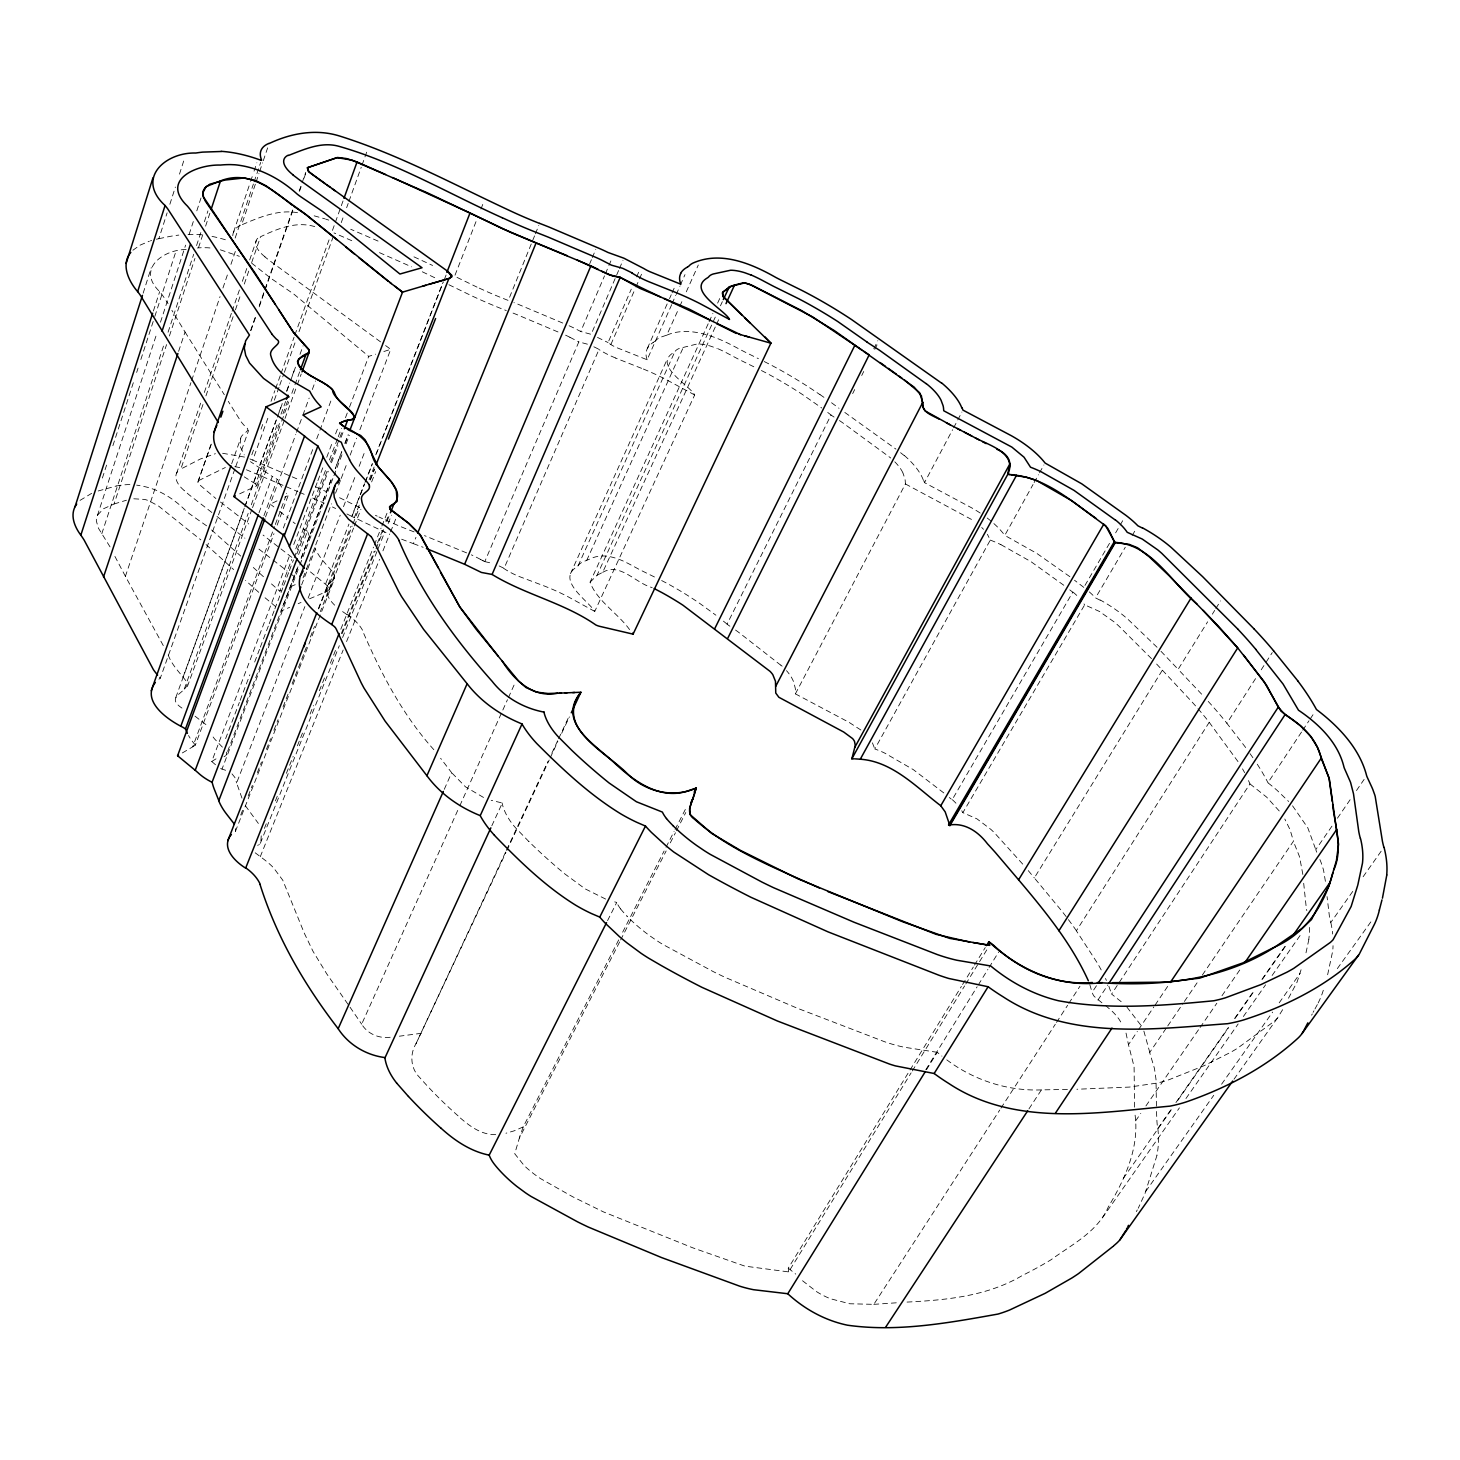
<?xml version="1.0" encoding="UTF-8"?>
<svg xmlns="http://www.w3.org/2000/svg" width="1460" height="1460" viewBox="0 0 1460 1460"><rect width="100%" height="100%" fill="white"/><g stroke="black" fill="none" stroke-linecap="round" stroke-linejoin="round"><path stroke-width="0.75" stroke-dasharray="5 3.75" d="M168.21 654.992C172.079 665.632 180.419 673.224 186.898 682.112C189.544 692.952 162.133 696 183.558 709.104M235.407 831.415L334.431 578.963L334.431 575.495A6.88 3.687 21.2 0 0 334.066 573.999A21.444 11.497 21 0 0 333.3 572.867L332.953 572.375A32.996 17.702 20.9 0 0 332.241 571.462L324.375 562.41A78.219 40.971 21.9 0 1 315.25 548.905M334.431 575.587L320.324 611.612M860.871 730.018L849.027 722.335L795.39 693.865L795.463 690.89A69.843 35.971 26.7 0 0 795.28 688.299L793.784 682.349A43.818 22.484 27 0 0 786.502 670.651M235.68 828.605L235.607 831.288M1308.89 939.346L1305.313 955.99M1156.995 1155.28L1145.041 1193.404L1138.253 1208.223M210.806 444.789L197.939 482.11A11.899 6.15 19.5 0 0 198.177 483.552L215.879 498.517M186.186 249.496C162.9 249.624 136.218 269.26 159.669 291.617A127.531 59.824 17.9 0 1 163.319 296.453L168.064 303.735M1288.486 998.239L1297.028 982.197L1301.809 967.451M1327.633 974.751L1332.725 950.934A222.212 109.865 32.1 0 0 1333.035 945.697M708.173 323.791L590.095 582.193C596.811 600.954 618.511 613.674 630.081 630.3M143.153 293.204L151.293 267.563M156.403 239.239L158.866 238.692L167.115 212.868M169.871 204.272L175.364 187.062M179.489 174.142L184.307 159.085M153.391 311.016L159.669 291.617M102.382 478.059L106.58 465.12M112.876 445.72L133.864 381.042M136.656 372.428L138.061 368.102M140.853 359.488L154.139 318.535M154.833 316.382L175.821 251.704M309.538 598.801L327.223 591.337L329.704 588.946A6.022 3.248 21.1 0 0 329.467 587.449L306.326 568.561M110.029 546.861L98.441 528.246L96.36 521.092A39.876 21.352 18.4 0 1 97.546 515.088L156.986 332.916M160.472 322.222L185.621 245.116M189.125 234.403L193.304 221.555M196.808 210.842L201.005 197.994M101.799 533.703L164.487 343.045M168.064 332.223L193.706 254.223M196.553 245.554L200.823 232.56M204.382 221.737L207.94 210.897M97.546 515.088L103.623 508.7L114.062 503.992L166.568 344.596M169.415 335.982L194.946 258.438M198.505 247.671L202.757 234.75M205.605 226.136L209.857 213.215M178.613 351.349L185.055 332.022L171.879 310.305M233.527 232.177L249.915 183.449M250.609 181.405L253.365 173.174M254.058 171.13L256.851 162.826M235.17 238.035L253.401 184.015M254.113 181.843L260.683 162.407M255.336 184.234L241.612 224.895C259.113 217.449 278.002 209.236 297.512 212.704M256.066 182.08L258.949 173.521M259.679 171.386L262.563 162.826M263.293 160.691L267.636 147.843M163.283 645.594L125.396 576.317L190.913 382.684M191.643 380.531L220.04 296.617M222.942 288.022L228.052 272.965M230.954 264.351L235.315 251.448M176.514 473.642L200.641 403.161M204.309 392.466L231.374 313.389M232.122 311.254L239.44 289.883M242.36 281.324L246.758 268.494M249.678 259.953L256.266 240.699M202.976 404.493L180.839 469.025L200.44 458.969L215.423 453.677M205.933 395.897L234.713 312.002M235.443 309.849L240.608 294.792M244.295 284.043L248.729 271.14M251.686 262.526L260.537 236.721C277.619 228.709 296.836 220.57 315.853 226.975M907.061 1302.083C946.773 1300.039 987.617 1296.17 1022.584 1275.347A747.757 432.47 24.5 0 0 1050.999 1259.779C1071.804 1244.559 1097.792 1231.747 1108.359 1206.818C1124.985 1179.169 1139.785 1146.903 1134.931 1113.943M250.573 330.672L255.646 316.126M259.26 305.724L264.333 291.179M265.063 289.062L292.639 209.948M299.19 191.132L301.362 184.873M302.092 182.774L305.742 172.335M198.031 481.471L211.371 444.132M250.992 330.453L255.482 317.568M259.223 306.855L264.461 291.836M265.191 289.701L292.858 210.331M299.592 191.023L301.088 186.734M304.063 178.156L305.56 173.868M231.702 463.714L240.718 438.201C241.794 432.817 252.598 431.029 245.28 426.612A82.563 40.46 20.9 0 1 241.064 421.739L228.271 401.336M618.693 939.93L523.209 1126.919L520.38 1134.767A87.691 59.221 29.6 0 0 519.322 1138.125M158.939 679.192L160.29 678.207L234.969 468.696M235.735 466.561L248.693 430.226M251.813 454.827L254.113 448.402M261.03 429.167L263.329 422.761M271.012 401.372L274.845 390.696M275.612 388.561L280.229 375.731M280.995 373.596L294.044 337.26M294.829 335.125L329.394 238.929M332.46 230.388L343.209 200.458M288.898 475.467L252.762 460.119L268.95 415.151M274.352 400.168L278.988 387.32M279.754 385.166L283.605 374.472M284.371 372.318L295.942 340.198M299.026 331.639L333.72 235.279M341.257 222.613L343.556 216.226M346.64 207.703L348.173 203.451M348.94 201.316L361.24 167.243M362.007 165.126L367.373 150.216M183.084 677.075L244.258 508.226M245.043 506.072L276.013 420.571M279.115 412.03L282.2 403.471M286.853 390.659L289.171 384.236M292.274 375.695L295.376 367.135M300.012 354.324L303.114 345.764M175.802 697.515L244.13 508.901M244.897 506.766L276.615 419.276M277.382 417.14L282.017 404.329M286.653 391.517L289.755 382.995M290.522 380.859L295.942 365.912M239.677 493.827L256.796 485.76L255.664 483.972L277.947 422.615M281.013 414.147L285.613 401.445M256.796 485.76L279.864 422.287M282.948 413.819L287.565 401.117M184.234 689.156L248.182 513.373M251.302 504.795L280.922 423.327M281.707 421.192L288.715 401.901M291.836 393.324L294.172 386.882M294.957 384.746L299.629 371.88M187.373 686.547L251.777 509.723M252.543 507.624L284.28 420.535M285.029 418.436L296.544 386.827M297.329 384.692L301.216 374.015M259.022 512.77L272.308 476.489L250.463 461.652M263.95 515.654L277.291 479.391A40.789 21.042 20.2 0 0 274.206 477.548L272.308 476.489M265.556 516.931L295.76 434.459M296.544 432.324L302.074 417.341M302.859 415.206L309.155 398.087M312.312 389.528L315.47 380.969M182.336 752.94L192.72 746.845L274.535 526.622M275.32 524.487L285.649 496.692L288.277 495.232L286.488 493.261M192.811 746.772L195.311 745.111L273.969 533.667M277.144 525.125L288.277 495.232M283.368 528.027L313.553 447.308M316.729 438.803L319.12 432.434M319.904 430.298L331.821 398.434M215.514 764.748L211.736 761.481L289.755 555.147M293.77 544.507L311.473 497.696M312.276 495.579L317.094 482.804M317.897 480.687L323.536 465.795M326.748 457.29L332.369 442.398M335.599 433.875L338.008 427.506M271.487 583.927L279.754 591.154L291.763 559.436M295.778 548.851L326.237 468.477M329.449 460.01L337.461 438.876M338.264 436.759L341.457 428.291M345.473 417.724L348.685 409.256M349.488 407.139L368.723 356.386L375.621 354.159M225.625 738.632L239.349 702.461M240.152 700.326L249.843 674.794M254.679 662.037L259.515 649.28M260.336 647.145L268.403 625.865M269.206 623.748L274.06 610.973M274.863 608.856L282.93 587.577M283.733 585.442L288.587 572.685M289.39 570.55L293.423 559.91M294.226 557.793L327.332 470.558M330.562 462.053L342.662 430.134M296.854 553.961L328.263 471.233M331.475 462.747L337.917 445.774M341.147 437.288L343.556 430.937M298.643 554.544L307.531 531.13A108.496 56.338 22.2 0 0 309.885 537.353L310.396 538.485M297.165 568.542L280.959 611.065L289.609 607.36M301.216 557.902L332.022 477.11M341.749 451.596L335.252 468.605L341.768 451.943M344.98 443.092L348.228 434.587M297.968 566.827L226.209 755.076A7.446 4.453 19.6 0 0 226.592 753.67L226.282 752.119M301.161 558.468L332.241 476.964M344.962 443.603L348.137 435.281M220.643 768.544L222.011 769.073L299.063 567.119M299.866 564.983L333.117 477.84M333.938 475.705L342.863 452.326M346.093 443.822L349.341 435.317M303.06 577.868L305.505 571.535M306.308 569.418L331.475 503.81M335.526 493.224L340.399 480.541M341.22 478.424L346.896 463.605M350.144 455.137L356.641 438.219M359.89 429.751L390.732 349.323L382.246 343.118M301.618 584.876L315.415 548.923L313.9 545.657M241.977 798.109L236.611 782.962L304.866 606.575M308.151 598.071L340.216 515.197M343.501 506.693L355.838 474.81M359.123 466.324L364.872 451.45M654.445 576.974L641.414 570.55A89.242 43.289 25.3 0 1 638.604 569.09L631.669 565.33A70.773 36.099 24.9 0 0 622.544 560.75A36.573 18.451 24.9 0 0 619.661 559.582L614.879 557.902A29.036 14.618 24.9 0 0 601.1 556.005L595.936 556.771A65.809 33.343 25.3 0 0 591.592 558.249A124.958 63.838 26 0 0 589.968 558.943L582.613 562.045A31.408 15.914 24.8 0 0 578.051 565.786A33.434 16.863 24 0 1 577.083 566.663C555.475 580.021 588.818 601.192 594.767 611.43L694.668 394.966C689.868 385.458 652.072 365.091 673.918 352.371A35.241 15.129 24.4 0 0 674.903 351.623A33.744 14.545 25 0 1 679.703 348.301L696.986 344.012A30.697 13.14 25.1 0 1 710.892 346.221L717.152 348.484M386.024 532.699L351.75 516.384L364.142 484.556M364.982 482.439L372.428 463.349M375.731 454.863L442.727 283.021M325.762 583.58L348.958 524.085M352.28 515.581L359.744 496.455M360.565 494.338L364.708 483.698M365.529 481.581L372.172 464.572M376.315 453.951L443.42 281.816M444.26 279.7L446.742 273.312M318.444 608.546L327.624 585.058L334.431 578.963M318.645 608.93L350.911 526.33M354.232 517.862L359.196 505.16M369.124 479.756L374.088 467.036M326.456 591.683L352.097 526.093M352.918 523.976L359.525 507.058M370.293 479.555L374.417 468.97M370.329 480.066L374.454 469.518M240.736 815.008L243.218 808.639M248.2 795.937L252.343 785.334M257.325 772.632L261.468 762.029M266.432 749.327L270.575 738.723M273.896 730.255L278.039 719.652M283.021 706.95L288.825 692.113M292.146 683.645L303.753 653.97M304.574 651.853L307.056 645.502M310.378 637.034L314.521 626.431M329.559 589.402L353.576 528.045M354.379 525.983L360.912 509.321M371.625 481.928L375.676 471.617M475.996 221.664L454.607 276.214L477.018 287.127M480.924 209.09L483.406 202.794M340.819 629.223L373.486 547.135M374.326 545.018L381.06 528.1M381.918 526.002L386.955 513.318M341.312 633.658L374.161 551.332M377.538 542.883L382.593 530.217M385.951 521.767L388.488 515.435M264.406 828.422L266.961 822.071M275.411 800.883L277.947 794.532M286.397 773.344L293.168 756.389M297.402 745.805L302.476 733.084M310.086 714.013L313.462 705.545M319.375 690.726L325.306 675.889M330.38 663.187L336.293 648.349M342.224 633.512L375.202 550.894M376.041 548.777L383.651 529.706M387.028 521.238L389.565 514.887M260.354 843.278L339.322 645.685M342.607 637.509L377.319 550.639M378.14 548.595L384.82 531.86M388.177 523.501L391.517 515.143M260.263 856.728L343.173 650.01M346.567 641.561L379.563 559.289M382.94 550.858L389.71 533.977M390.568 531.878L395.642 519.212M534.561 235.881L508.281 300.45A192.081 78.621 23.1 0 1 477.055 287.091M535.4 233.782L538.795 225.46M401.628 539.214L413.381 543.649L415.954 537.335M240.718 438.201L239.987 446.103L244.24 454.881M589.676 263.822L591.409 259.697M592.286 257.617L595.789 249.368M569.108 325.762A74.496 33.233 23.6 0 1 575.459 328.774L580.733 331.511L604.513 275.849M605.389 273.786L608.035 267.6M608.911 265.537L611.558 259.351M482.931 560.695L483.315 560.895A9.599 4.928 23.3 0 0 484.793 561.625L578.835 341.877L587.741 344.268M618.584 270.556L591.154 334.322L580.733 331.511M619.478 268.494L623 260.263M671.709 304.629L647.108 359.762L616.832 347.681A20.075 8.705 24.2 0 1 610.809 344.542L608.053 342.552L631.267 289.19M636.633 276.871L639.316 270.702M610.882 344.505L635.045 289.08M635.939 287.018L638.622 280.868M639.517 278.823L642.199 272.655M444.278 789.331L451.651 772.687L440.61 758.269M647.327 348.465L667.786 302.512M669.501 298.661L671.235 294.756M672.111 292.803L675.578 285.01M672.038 303.662L675.743 295.358M676.254 294.427L679.904 286.251M680.378 284.992L684.995 274.608M654.427 341.622L655.358 341.038A55.078 23.743 25 0 1 659.92 337.461L666.709 335.161L678.882 308.315M679.812 306.253L682.587 300.066M686.291 291.817L698.3 265.008M390.185 1037.275C379.144 1038.717 367.445 1033.917 361.678 1024.153L458.86 807.873M459.809 805.792L507.459 699.723M508.408 697.643L514.942 683.097M570.495 573.67L667.567 358.448M578.087 565.805L674.885 351.623M586.664 560.476L683.389 347.243M709.122 321.729L712.9 313.444M717.627 303.114L720.455 296.909M590.095 582.193L597.067 575.24L715.71 316.163M720.455 305.797L722.353 301.654M597.067 575.24L602.67 572.356L715.564 326.383M716.513 324.321L719.36 318.116M491.819 825.776L502.313 803L491.199 800.317M505.616 852.056L415.99 1043.736C409.548 1054.376 410.588 1068.574 419.64 1077.443A317.988 197.155 28.3 0 0 458.914 1116.59M506.583 849.994L548.011 761.353M551.88 753.123L557.647 740.749M558.614 738.687L569.217 716.02M415.99 1043.736L505.945 852.494M506.894 850.432L549.179 760.039M550.146 757.995L557.83 741.552M561.662 733.34L569.364 716.896M327.496 585.314C323.992 593.235 330.288 601.228 335.873 606.302M1318.161 1003.002L1318.928 1001.432A284.937 144.175 31.6 0 0 1324.22 986.942M729.89 626.194L729.434 625.884A18.506 9.253 26.5 0 1 727.062 624.168L831.05 415.005L827.108 411.976M873.81 348.757L877.825 340.709M852.677 393.598L854.684 389.583M861.728 375.512L863.736 371.479M874.777 349.36L877.807 343.337M607.561 920.639L616.74 902.444L611.192 900.948M1282.628 1009.699L1277.317 1018.259A93.057 47.249 33.7 0 1 1276.332 1019.317L1275.566 1020.066A144.102 73.328 33.1 0 1 1274.178 1021.325L1237.405 1048.316A547.263 280.411 28 0 1 1230.597 1052.332L1204.39 1065.563L1168.858 1079.779A245.554 131.017 31.7 0 1 1157.123 1083.064L1129.401 1087.079L1076.914 1089.251M622.672 932.155L664.099 851.016M666.034 847.238L674.082 831.47M675.086 829.499L686.163 807.818M619.624 941.955L519.34 1138.125L514.723 1153.728L524.14 1165.554A84.79 56.739 28.7 0 0 540.437 1178.548L572.685 1196.762L603.308 1211.836L692.88 1247.862L744.856 1266.13L788.655 1271.916L911.113 1072.881M620.646 939.93L666.143 850.961M670.286 842.858L675.451 832.747M676.491 830.722L685.78 812.527M1311.628 1015.174L1312.266 1013.934M795.39 693.865L905.401 483.954L905.255 481.18A73.694 32.339 26.6 0 0 904.908 478.77L903.01 473.149M980.171 513.026A61.375 27.083 28 0 0 971.995 508.025L924.49 482.639L952.577 429.751M953.617 427.78L956.738 421.904M957.76 419.933L961.921 412.067M1317.34 1004.571L1314.821 1009.243M1313.106 1012.346L1313.964 1010.794M943.817 792.944L913.321 769.639L884.924 753.196A45.935 23.962 29.1 0 0 874.814 748.98L990.263 540.145L987.398 534.232M1069.87 576.682L1036.691 553.322L1004.772 535.382L1033.041 484.519M1034.118 482.567L1038.48 474.737M1039.556 472.784L1043.918 464.955M1084.962 585.442L1109.947 542.591M1115.622 532.845L1119.035 527.005M1120.167 525.053L1123.579 519.212M1136.318 1211.599L1137.285 1209.902M1100.128 600.206L1095.529 597.906L1125.295 547.245M1132.175 535.546L1135.606 529.706M788.655 1271.916L788.272 1268.174L908.85 1071.932M910.055 1069.979L961.392 986.431M962.578 984.496L973.327 967.013M974.514 965.06L985.263 947.577M912.299 1070.947L964.622 985.92M965.808 983.985L988.402 947.266M1076.422 930.786A298.515 170.236 30.4 0 0 1060.927 909.981L1034.337 877.916L1162.361 670.177L1155.608 662.949M925.786 1069.76L977.141 986.778M978.346 984.843L987.891 969.403M989.095 967.487L998.64 952.048M926.498 1069.687L937.265 1052.313L941.937 1056.146M1201.635 694.175L1178.147 669.337L1207.621 621.814M1212.329 614.204L1214.684 610.408M1215.87 608.491L1220.578 600.899M1162.361 670.177L1191.908 701.822A317.149 155.18 29.5 0 1 1209.245 722.28L1076.367 930.786L1097.117 962.669A230.662 129.685 31.2 0 1 1101.534 970.572M1245.672 747.538L1226.874 723.302L1256.312 677.44M1261.221 669.793L1264.889 664.063M1266.13 662.146L1272.262 652.602M802.525 1280.73L816.414 1291.553A55.808 36.354 34.6 0 0 830.576 1298.779L849.72 1303.762L873.828 1304.346L999.735 1110.038M1000.958 1108.14L1055.27 1024.318M1056.511 1022.42L1067.625 1005.283M1068.848 1003.367L1079.962 986.23M1101.917 1002.801L1094.252 996.45A15.95 8.523 33.5 0 1 1092.901 994.278L1092.116 992.38L1097.081 984.77M1097.92 1000.1L1107.903 984.879M1028.953 1108.888L1041.418 1089.89L1068.1 1089.397M1121.17 1001.688L1111.589 994.059L1249.961 783.911L1247.497 778.326M1301.517 732.062L1267.882 782.779A98.021 45.716 32.2 0 1 1276.971 790.243L1288.651 801.485M1302.758 730.183L1308.981 720.784M1310.241 718.904L1313.964 713.265M1134.566 1107.173L1134.091 1066.639L1128.471 1044.648L1137.34 1031.453M1138.599 1029.574L1153.82 1006.962M1155.097 1005.082L1167.763 986.23M1156.429 1106.224L1156.01 1079.415L1154.513 1068.848A104.043 57.652 33.7 0 0 1153.728 1065.964L1149.987 1053.627A27.448 14.691 34.8 0 1 1149.768 1052.35L1166.449 1027.84M1167.726 1025.96L1183.129 1003.33M1184.407 1001.451L1197.236 982.598M1202.365 975.043L1293.469 841.179L1290.056 829.718L1284.818 819.023M1316.756 852.202L1316.409 851.344A37.011 16.845 33.4 0 1 1315.789 849.629L1332.323 825.612M1337.415 818.22L1350.117 799.752M1356.486 790.517L1364.115 779.421M1135.624 1120.878L1140.789 1113.414M1145.936 1105.932L1198.788 1029.355M1200.083 1027.493L1216.837 1003.221M1221.984 995.738L1241.328 967.724M1170.719 1110.02L1157.689 1128.671A233.509 122.713 37.7 0 1 1156.941 1121.517L1156.484 1111.097M1175.939 1102.555L1228.061 1027.895M1234.558 1018.569L1254.103 990.573M1261.933 979.386L1285.384 945.788M1123.306 1178.421L1172.745 1107.647M1177.946 1100.201L1228.663 1027.566M1235.16 1018.259L1254.669 990.318M1262.48 979.131L1285.895 945.606M1102.373 1217.859L1179.406 1107.866M1185.94 1098.541L1238.153 1023.953M1243.391 1016.507L1265.583 984.807M1272.116 975.481L1302.138 932.593M1352.745 891.421L1330.68 922.665A221.537 99.754 35.6 0 1 1329.421 916.424L1327.049 896.586M1363.129 876.73L1381.288 851.016M1145.698 1191.451L1213.753 1095.292M1221.6 1084.196L1272.646 1012.09M1279.197 1002.837L1300.13 973.254M1234.01 1079.214L1277.317 1018.259M1337.323 968.619L1372.783 919.198M132.896 250.226L139.996 245.189L149.34 241.228M80.044 500.378L91.651 493.352M225.716 755.696L224.019 756.718M653.076 342.479L654.007 341.895M211.736 761.481L217.303 758.087M198.669 480.595L225.369 467.492M257.654 845.358L258.566 844.865M277.035 500.871L270.264 504.138L273.841 506.912M284.7 497.148L285.649 496.692M602.67 572.356C620.153 562.045 635.793 583.452 652.182 587.577M298.187 603.673L301.034 602.451M523.209 1126.919L515.307 1130.369A45.059 30.35 26.5 0 1 513.5 1131.044L505.963 1133.234M279.754 591.154L281.105 590.588M290.613 586.591L296.033 584.347M666.873 335.125C684.868 327.314 706.64 333.336 724.087 341.366A98.66 42.887 25.1 0 1 736.643 347.681L741.68 350.327A93.057 38.088 25.4 0 0 745.312 352.225L758.415 358.667M114.062 503.992L126.436 500.233M383.87 351.513L390.732 349.323M98.185 490.98L116.234 486.016M150.471 240.863L151.621 240.517M158.866 238.692L168.922 236.611A165.108 76.613 20.5 0 1 175.674 235.48L178.832 235.096M421.374 1033.297L399.365 1036.198M133.809 498.791L144.631 499.43A25.532 13.541 18.6 0 1 148.373 500.543L158.611 506.091L200.823 539.871M873.828 1304.346L897.608 1302.722M188.03 234.421L194.198 234.348A68.255 30.861 20 0 1 202.739 234.896M1041.418 1089.89C1007.601 1091.241 973.765 1080.145 946.773 1059.851M495.725 1134.639C481.271 1135.095 469.098 1125.733 458.823 1116.663M222.613 453.275L244.495 457.071M937.265 1052.313L904.068 1047.203A111.964 63.985 31.1 0 1 884.523 1041.71L797.05 1008.112L724.689 977.16A347.443 187.464 28.2 0 1 713.283 971.63L663.041 944.547A101.707 59.367 28 0 1 656.872 940.678L649.883 935.842A117.895 68.456 28.1 0 1 626.979 916.15M234.823 466.707L236.155 466.908A29.328 15.093 20 0 1 240.261 467.766M484.793 561.607L492.695 563.451M314.174 215.825L324.832 218.817M220.369 249.824L239.349 256.303M222.011 769.073L225.625 770.278M325.562 219.055L328.737 220.113M413.381 543.649L423.163 547.299M605.644 899.068L585.15 888.866L564.856 873.938A369.106 197.483 27.9 0 1 528.921 841.562M249.861 458.933L252.762 460.119M641.597 368.34L615.627 358.083M466.616 552.884L426.174 536.294A254.898 142.113 22.1 0 0 424.459 535.637M562.72 323.043L517.716 304.1A289.646 138.171 22.9 0 0 513.938 302.621M558.012 331.968L517.132 314.703A270.41 129.155 22.9 0 0 511.748 312.586M282.985 485.322L246.43 469.773M292.201 476.854L298.752 479.628M286.306 486.727L297.931 491.655M378.067 241.082L350.728 229.257M299.592 492.348L304.538 494.484M379.454 252.635L411.556 266.833M351.769 240.699L334.066 232.943M483.515 797.452L465.503 786.849L451.651 772.687M315.67 486.91L325.945 491.473M312.787 498.079L324.266 503.207M413.965 256.851L432.616 265.464M382.52 518.647L378.961 516.986M422.323 271.797L436.54 278.586M339.56 497.714L359.616 507.496M332.424 506.967L335.654 508.5M375.421 515.307L377.191 516.146M1000.903 544.635L1031.034 561.698L1063.811 585.277M593.837 346.786L599.056 349.341L504.083 568.341L498.608 565.677M753.816 366.77L740.074 359.999A93.878 38.672 25.4 0 1 737.117 358.466L729.781 354.561A70.08 30.404 25.1 0 0 717.188 348.392M597.487 337.406L608.053 342.552M448.913 284.755L471.252 295.595A213.507 87.436 23.1 0 0 506.31 310.579M346.933 513.975L351.75 516.384M764.255 361.551L766.664 362.774A191.406 85.83 25.4 0 1 771.446 365.237L777.468 368.468A238.217 108.405 25.3 0 1 819.972 394.656M761.408 370.53L763.909 371.807A174.014 78.128 25.4 0 1 778.144 379.6A224.42 102.382 25.3 0 1 802.27 394.382L821.743 407.979M905.401 483.954L972.597 520.034M569.911 337.278L577.284 341.129A10.129 4.435 23.8 0 0 578.835 341.895M661.654 580.551L664.026 581.792A139.448 72.817 25.3 0 1 669.592 584.767L675.925 588.362A211.28 112.84 25.2 0 1 700.18 603.728L715.893 615.189M480.814 559.582L483.187 560.822M480.687 559.508L476.361 557.227A48.873 25.568 23 0 0 471.379 554.855M694.668 394.966L665.997 379.49A135.287 62.123 24.5 0 0 641.597 368.321M594.767 611.43L567.684 596.556A127.896 68.729 24.1 0 0 544.525 586.08L519.742 576.718A44.147 22.466 23.7 0 1 503.883 568.487M255.664 483.972L244.24 476.854M195.019 716.185L207.94 726.167M834.061 417.049L833.569 416.739A19.491 8.285 26.4 0 1 831.014 415.005M844.829 412.45L895.929 449.114M346.713 614.423L341.166 610.608M839.464 420.571L842.894 422.944A56.283 24.528 26.3 0 1 843.825 423.601L888.483 456.323A46.227 20.203 26.9 0 1 890.709 458.002M251.668 263.147L268.494 276.415A38.617 17.246 20.8 0 0 272.254 279.243M1249.961 783.911L1266.623 797.105L1280.018 811.833M272.272 279.243L293.843 294.099L368.723 356.386M820.045 394.62L823.933 397.321M735.548 630.063L738.194 631.979A53.363 27.302 26.4 0 1 739.052 632.618L780.68 665.121M380.549 341.877L270.355 261.176A10.603 4.708 20.6 0 1 269.534 260.537L269.279 260.318A17.994 8.048 20.3 0 0 268.184 259.46L264.844 256.887M831.561 402.759L839.007 408.289M206.59 525.819L190.165 514.285A38.508 20.13 19.6 0 1 186.332 511.201C174.05 498.791 158.775 488.972 141.346 485.943A44.293 23.433 18.6 0 0 136.638 485.14M1083.813 587.376L1074.524 580.24M220.478 502.039L248.766 523.976M1069.778 589.877L1072.772 592.194L952.121 799.824L949.347 797.525M279.791 511.529L288.168 518.008M291.836 557.355L263.055 535.053M290.759 573.835L296.106 577.959M273.038 560.056L287.2 571.061M211.828 512.46L189.179 494.867A10.019 5.22 19.3 0 1 188.413 494.228L188.249 494.082A12.684 6.625 19.1 0 0 187.683 493.571L184.215 490.742M217.029 516.511L244.915 538.192M258.949 549.106L271.286 558.687M900.583 452.691L904.087 455.502M788.272 1268.174L795.736 1274.105M723.412 621.139L727.08 624.15M1105.548 1005.502L1111.808 1010.922A41.409 22.52 33.6 0 1 1118.962 1019.116L1122.43 1024.665M275.612 606.593L263.767 596.684M211.59 529.98L240.754 556.096M258.73 592.322L245.517 580.386M206.079 544.598L233.637 569.582M263.457 576.718L251.576 565.914M255.19 852.804L263.767 859.228A71.285 45.552 19.8 0 1 273.567 867.806L282.747 880.179L304.337 933.287L313.006 951.299L326.748 973.856L348.958 1005.666M222.394 747.137L214.511 738.888A46.446 27.375 20.2 0 1 211.353 734.106M231.994 773.873L234.877 777.45L236.611 782.962M981.722 527.48L983.492 529.305M528.885 841.58L515.727 827.984A70.281 40.789 25.6 0 1 502.094 802.964M1157.05 647.273L1127.941 619.295A72.982 32.594 29.7 0 0 1100.219 600.005M1126.919 1007.108L1140.808 1025.139M1160.992 651.306L1178.147 669.337M1151.52 658.642L1118.616 625.829A96.123 43.544 29.6 0 0 1114.546 622.234L1099.471 611.466L1084.67 604.841L962.87 812.673L976.941 818.841L990.957 829.462A90.867 48.198 30.4 0 1 994.698 833.076L1023.332 864.794M159.395 677.184L160.29 678.207M1292.556 805.811L1307.832 827.893L1315.789 849.629M195.311 745.111L191.935 740.822A73.967 43.599 20.2 0 1 188.541 735.511M1028.26 870.616L1034.337 877.916M433.839 749.692C402.613 714.871 381.005 673.462 362.591 630.866M1209.19 722.28L1239.102 763.106M350.035 1007.199L361.678 1024.153M185.055 332.022L224.329 394.748M245.316 805.628L258.365 823.44M125.396 576.317L114.081 554.818M1242.533 768.854L1244.632 772.65M872.423 742.848L874.814 749.017M1105.494 978.455L1106.388 980.427M1143.873 1031.107L1149.768 1052.35M1319.913 859.593L1320.698 861.528A137.787 65.517 32.3 0 1 1321.61 863.918L1323.216 869.029A107.62 50.844 32.5 0 1 1323.672 870.835L1325.406 881.402M923.742 480.523L924.49 482.639M1108.87 986.303L1111.589 994.059M647.108 359.762L646.324 356.97A57.962 25.148 25 0 1 646.433 350.874L647.255 348.63A75.719 32.868 25.2 0 1 653.167 342.534M1089.817 984.679L1092.116 992.38M1126.025 1033.096L1128.471 1044.648M1302.849 874.467L1299.619 857.075A110.504 52.523 32.3 0 0 1298.579 854.301L1293.797 842.402A29.127 13.359 33.2 0 1 1293.469 841.179M1303.689 883.282L1306.207 907.207A248.309 111.872 35.6 0 0 1306.809 910.602M261.249 835.85L260.793 842.548A12.136 7.537 20.3 0 1 259.332 844.336M184.234 490.542A31.408 16.242 19.5 0 1 180.493 468.824M414.092 531.878A202.885 97.783 22.4 0 1 382.575 518.592M780.826 665.067A43.818 22.484 27 0 1 782.122 666.216M952.358 799.715A37.723 19.655 29.9 0 1 956.336 803.62M961.739 810.738A37.723 19.655 29.9 0 1 962.797 812.654M1157.871 1128.744A184.854 106.306 33.5 0 1 1156.886 1155.207M116.234 486.016A83.366 44.603 18.9 0 1 124.611 484.811L127.932 484.592A32.011 16.881 18.6 0 1 131.345 484.629M232.761 235.735A55.808 24.637 20.7 0 1 241.374 224.749M904.306 455.465A68.748 30.04 26.8 0 1 923.432 480.431M987.161 518.008A61.375 27.083 28 0 1 1004.754 535.382M1089.306 591.902A56.995 25.294 29.3 0 1 1095.511 597.906M1208.223 701.402A342.498 167.681 29.6 0 1 1226.929 723.302M1250.015 753.634A237.049 113.387 30.5 0 1 1253.848 759.091M1257.261 764.201A237.049 113.387 30.5 0 1 1268.01 782.815M1330.863 922.72A222.212 109.865 32.1 0 1 1332.688 934.035M212.01 236.392A68.255 30.861 20 0 1 227.906 240.553M265.045 256.851A33.233 14.673 20.7 0 1 260.172 236.502M565.604 335.198A51.629 23.031 23.6 0 1 569.929 337.278M615.645 358.01A46.556 20.184 24.2 0 1 598.837 349.451M894.798 461.816A46.227 20.203 26.9 0 1 903.046 473.149M990.263 540.109A48.508 21.59 28.5 0 1 1000.885 544.671M1073.009 592.121A39.858 17.702 29.2 0 1 1077.918 596.556M1083.995 603.911A39.858 17.702 29.2 0 1 1084.579 604.823M1309.365 927.41A196.735 97.236 32.1 0 1 1308.78 939.291M620.628 908.959A36.427 21.644 27.4 0 1 616.759 902.444M620.646 908.959A38.581 22.904 27.4 0 0 621.522 910.055L622.07 910.712A83.621 49.038 27.8 0 0 627.015 916.15M346.933 614.295A43.745 24.145 21.2 0 1 362.865 630.866M307.458 531.221A43.471 22.484 21.1 0 1 300.833 527.571M295.248 523.72A43.471 22.484 21.1 0 1 293.113 522.005M281.707 487.184A78.767 39.931 21.4 0 1 277.327 479.391M209.966 247.963A33.361 15.038 19.9 0 0 207.137 247.744L202.976 247.689A89.863 41.154 20.2 0 0 197.356 247.963"/><path stroke-width="1.5" d="M369.416 486.125C370.566 491.728 359.872 492.951 361.605 500.141C363.029 511.529 373.906 518.409 382.593 524.322M738.45 334.066L770.88 343.173L633.092 634.133A3.139 1.624 25.3 0 0 632.928 633.53L632.636 633.092M854.209 758.871L853.662 758.853A74.77 38.343 28 0 1 851.855 758.817L855.268 745.366L854.52 741.443A12.793 6.606 28.4 0 0 852.549 738.541L843.716 732.044L778.873 697.278L775.753 693.044L775.479 681.309L772.851 674.757A20.258 10.384 27 0 0 770.004 671.326L682.952 605.207A176.696 93.969 25.2 0 0 661.928 592.614L654.153 588.544M221.318 151.493L202.63 152.114A168.429 73.529 20.9 0 0 195.822 153.026C165.436 152.114 135.397 178.43 165.071 205.513A100.43 44.348 18.5 0 1 167.754 208.908L249.459 335.034L245.627 340.855L244.295 348.119L245.7 355.401L249.55 363.065L263.512 378.377L289.098 396.883L266.085 406.829L233.91 496.546L271.341 525.673A50.297 26.116 20.9 0 0 274.991 528.757L279.043 531.86A72.252 37.358 21.1 0 0 284.317 535.528L289.445 546.387L323.28 456.67A142.514 72.087 19.4 0 0 322.313 454.662L317.879 445.975A73.858 35.989 21.4 0 1 312.476 442.27L308.297 439.15A51.41 25.185 21.2 0 1 304.538 436.065L266.085 406.829M1386.799 875.014L1382.438 898.21M130.816 252.416C120.578 264.497 128.754 281.379 137.642 291.635A98.349 46.118 18 0 1 140.233 295.084L218.325 422.506M975.316 437.909C989.332 445.355 1017.529 453.257 1007.82 474.263L851.855 758.817M155.362 682.44C141.036 701.202 167.608 719.707 182.628 727.153A38.234 22.904 18.7 0 1 185.493 728.923A73.967 43.599 20.2 0 0 187.409 733.322M1008.367 470.832L1007.82 474.263L1026.49 477.274L1036.326 480.34L1071.768 500.743L1105.841 526.02L1115.075 542.992L949.894 825.575L948.854 825.028M1008.459 470.175C1012.93 460.794 1005.794 452.691 996.961 449.333M216.828 425.572C205.568 445.519 226.866 464.517 241.721 475.12M986.449 945.624L988.84 941.736L989.588 945.332L949.566 938.36L902.882 921.844L797.927 878.811L740.183 850.249L711.531 833.313L690.16 814.625L689.613 808.475L696.219 788.126C672.604 798.492 645.119 791.721 627.07 773.435C606.155 752.137 554.307 727.646 580.879 692.241L572.74 692.587M819.48 888.045C776.428 868.28 730.237 851.052 694.413 819.151C684.046 812.308 693.336 801.139 694.887 792.196M1379.353 910.036L1381.981 899.871M230.059 836.124C221.683 848.716 235.571 861.911 245.645 868.134L339.121 633.457M302.001 371.862L309.009 352.626L308.699 349.287L293.223 332.022L254.916 272.856L205.495 201.37L203.36 196.79L203.123 191.059L204.802 187.939L209.802 184.215L224.694 180.091L244.185 177.974L256.339 180.857L266.048 185.803L303.954 213.05L337.059 239.787M1097.372 982.525C1158.802 986.869 1222.403 980.956 1275.383 946.719C1306.061 933.104 1324.658 904.415 1332.852 872.934M1112.246 982.671L1166.358 982.142L1199.646 978.163L1242.807 962.925L1275.383 946.719L1301.864 928.523L1311.409 919.654L1328.983 885.91L1336.411 860.615L1338.564 844.281L1329.33 779.019L1317.449 747.356L1310.916 736.588L1300.477 725.766L1280.895 711.057L1263.885 681.364L1237.715 647.893L1218.151 625.92L1169.15 575.751L1149.275 556.862L1137.541 547.755L1129.054 544.324L1114.016 542.445M1357.818 884.979L1362.472 863.17A200.932 93.586 31.6 0 0 1360.519 838.514M1357.581 885.764L1351.139 906.496L1333.108 939.711A95.137 45.552 33.2 0 1 1332.14 940.733L1331.392 941.463A147.314 70.682 32.6 0 1 1330.042 942.649L1293.779 968.345A559.162 270.082 27.8 0 1 1287.045 972.141L1261.002 984.569L1225.56 997.764A251.156 126.472 31.2 0 1 1213.808 1000.757C1162.598 1005.721 1109.545 1010.065 1058.518 1000.757C1033.571 994.734 1010.393 982.343 990.72 965.972L956.975 960.26A114.683 61.94 30.7 0 1 937.065 954.475L853.936 922.191L773.526 887.68A355.327 180.894 28.1 0 1 761.846 882.023L710.272 854.374A104.207 57.487 27.9 0 1 703.939 850.432L696.73 845.541A120.76 66.284 27.9 0 1 673.06 825.739M1333.801 869.868C1343.273 848.461 1334.951 826.178 1332.615 804.387M126.126 263.384L152.953 177.846M142.459 295.34L75.044 506.73C70.153 516.274 74.934 527.297 80.829 535.163A119.921 65.554 16.1 0 1 84.151 540.127L153.391 669.629A77.672 44.311 19.6 0 0 157.206 674.575L157.625 675.104M137.642 291.635L165.071 205.513M80.829 535.163L152.679 313.17M691.419 789.678L696.219 788.126L695.124 791.466M162.023 331.238L190.402 244.495M211.28 208.908L220.496 180.912C248.437 169.634 272.071 189.179 292.474 205.44M103.514 576.992L177.901 353.502M334.705 473.715L339.468 479.062L335.344 484.537L333.683 490.815L334.23 497.203L337.187 504.905L348.557 519.267L367.591 533.831A12.191 6.351 21.6 0 1 368.814 534.725L369.927 535.601A7.994 4.161 21.6 0 1 371.096 536.587M334.741 485.961L300.212 576.189C294.829 597.797 315.78 613.875 331.712 624.533A11.917 6.57 21.2 0 1 332.898 625.409L333.993 626.285A7.811 4.307 21.3 0 1 335.106 627.271M213.89 432.397L244.678 343.958M220.825 417.177L222.887 411.264M230.936 465.849L151.238 690.762M343.976 198.323L357.043 161.987L346.13 158.501L337.68 157.516L307.421 167.718L308.078 171.039L312.13 174.287L447.581 271.195L451.943 275.502L449.643 278.312L428.765 284.371M286.379 399.328L287.985 395.222M300.413 369.745L305.87 354.725L309.009 352.626L309.046 350.017L293.788 332.789L278.714 309.702M180.839 726.149L258.238 514.905M185.493 728.923L263.165 517.789M212.029 782.25A40.77 24.473 19.8 0 1 197.885 772.595L196.206 771.154A25.605 15.585 18.9 0 0 195.22 770.296L177.591 755.751L264.771 519.067M271.341 525.673L304.556 436.065M195.22 770.296L283.769 533.849M284.317 535.528L317.879 445.975M344.359 428.802L347.589 420.334C368.449 417.615 331.876 400.733 332.606 389.784C322.897 378.779 277.327 365.986 309.009 352.626M297.019 558.797L212.101 782.159A101.78 61.393 21.3 0 0 214.054 788.619L218.817 800.573L300.815 586.993M349.852 430.335L402.54 292.128L425.882 285.229M337.862 483.242L339.468 479.062M446.851 272.418L470.011 213.014L392.649 177.591M316.802 612.762L227.796 840.777M303.771 647.054L305.414 642.82M376.078 464.736L448.859 278.568L451.943 276.761L447.581 271.195M388.415 439.059L435.591 318.535M300.212 576.189L303.132 571.061M331.712 624.533L367.591 533.831M390.422 512.77L393.798 504.284C408.161 488.552 376.68 472.109 372.811 457.162M417.67 533.119L536.112 242.871L567.101 255.664M426.393 548.558L464.608 564.272L590.898 265.866L511.018 232.523L428.163 193.195L351.878 160.053L336.913 157.625L307.421 167.718L308.936 171.897L325.288 183.832M464.608 564.272L481.398 572.448L492.093 574.437L620.19 277.382C659.829 297.11 700.709 315.451 740.548 334.668M494.465 835.321A103.934 60.298 25.6 0 1 480.176 815.611C459.407 807.234 440.245 793.911 426.922 775.735L467.127 683.736L423.601 629.37L401.555 596.592A354.78 178.521 26.2 0 1 398.543 591.282L372.738 539.269A33.343 17.429 21.3 0 0 371.442 537.061L371.296 536.879M490.87 827.838L385.075 1057.587C366.277 1055.27 348.465 1044.703 338.173 1028.698L443.347 791.411M480.249 815.611L522.041 723.959C500.817 715.364 481.18 701.968 467.127 683.736M723.302 299.574L729.38 286.726L744.837 282.857L752.776 285.667L801.303 310.433L834.463 330.672L914.179 387.155L921.388 395.806L923.14 407.45L925.038 410.88L950.004 424.714M726.003 303.643L734.544 285.047L743.56 282.784L749.108 284.025L812.727 316.948L861.929 350.071M680.707 273.44L679.922 275.593A59.002 24.035 25.1 0 0 679.958 281.488L680.816 284.226L650.047 271.779A20.44 8.322 24.3 0 1 643.915 268.585L623.894 258.201L607.962 252.452A75.883 31.828 23.7 0 0 596.647 247.306L549.234 227.139A295.486 132.678 23.1 0 0 539.652 223.38M571.28 712.79L580.879 692.241C555.712 722.627 596.154 745.056 615.207 763.653C635.082 782.104 661.891 801.321 690.197 790.079M1307.868 1022.84L1302.831 1032.403A122.804 62.36 33.7 0 1 1297.721 1038.389C1265.747 1067.515 1226.874 1087.828 1186.214 1101.935A264.114 141.127 31.8 0 1 1170.007 1106.132C1096.898 1112.94 1014.207 1126.901 948.781 1083.466A124.136 70.135 32.7 0 1 934.144 1073.502L895.4 1065.891A118.771 68.328 31.3 0 1 889.651 1064.121L777.359 1020.978L702.005 987.361A524.87 270.465 28 0 1 660.905 965.334L648.532 958.125A119.903 70.299 28 0 1 640.958 953.216L627.088 942.959A164.944 95.338 28.2 0 1 619.423 936.608L605.517 923.468A120.085 70.335 27.9 0 1 599.75 917.099L591.428 913.54A102.674 60.134 26.5 0 1 575.733 905.236C545.237 886.33 519.249 860.998 494.411 835.321M714.688 628.749L854.866 345.29M727.81 638.148L869.193 354.853L863.773 351.258M599.75 917.099L645.466 826.068L636.943 822.381A105.193 58.236 26.5 0 1 620.828 813.895C589.603 794.769 562.629 769.402 536.842 743.596A106.452 58.364 25.6 0 1 521.986 723.959M1112.903 1246.511L1078.611 1273.54A513.646 305.87 28.4 0 1 1071.695 1278.102L1045.196 1293.304L1009.645 1310.003A229.804 142.003 33.1 0 1 998.038 1314.055C948.872 1322.851 897.425 1332.323 847.439 1325.187C825.101 1320.534 804.478 1309.164 787.779 1293.742L753.561 1289.709A100.795 66.503 32.5 0 1 739.636 1286.15L661.562 1257.571L588.252 1227.039A325.215 203.36 28.8 0 1 577.649 1221.892L531.111 1196.47A94.754 63.802 28.6 0 1 525.436 1192.765L516.931 1186.487A109.774 73.566 28.6 0 1 498.207 1168.858A77.891 52.669 28.3 0 1 493.79 1163.474L493.334 1162.817A35.898 24.546 27.8 0 1 492.549 1161.704A33.89 23.196 27.8 0 1 489.191 1155.134L606.539 922.665M694.157 792.178L696.219 788.126M690.963 802.416L693.025 798.364M775.643 686.492L922.738 402.467L919.636 392.722L904.543 380.056M1126.408 1229.338L1127.12 1227.988M1127.813 1226.655L1128.507 1225.323M1125.715 1230.67L1119.856 1239.923A87.235 51.374 35.6 0 1 1118.816 1241.091L1117.995 1241.931A135.123 79.789 34.8 0 1 1116.553 1243.318L1113.505 1245.982M75.044 506.73L76.705 504.047M854.793 747.356L1009.772 464.116M855.305 758.871L860.287 759.218L1016.525 475.321C1047.112 479.482 1071.476 501.2 1095.912 518.264M949.894 825.575L945.186 811.888L940.769 805.756L1103.778 524.195L1107.592 528.1L1111.352 535.127M1197.054 604.148C1171.029 582.284 1151.392 543.686 1113.925 542.354L948.525 824.9L949.639 824.973L1114.765 542.427L1111.735 536.021M1088.357 980.81C1071.33 943.324 1044.995 911.058 1018.587 879.814L1191.086 598.016M787.779 1293.742L925.311 1071.622M934.144 1073.52L988.11 986.741A127.148 67.89 32.2 0 0 1003.184 996.851C1069.523 1040.469 1152.98 1029.099 1227.513 1023.697A270.173 136.254 31.4 0 0 1243.737 1019.901C1283.687 1007.053 1322.176 988.274 1353.803 960.297A128.827 61.703 33.1 0 0 1359.278 954.128L1374.499 924.125A291.142 138.864 31.2 0 0 1379.371 910.055M1058.901 930.768L1237.715 647.893L1203.095 610.335M1098.322 982.872L1278.266 707.133L1266.422 685.087L1243.719 655.248M1109.144 982.981L1285.037 714.707L1278.266 707.133M885.618 1327.268L1027.712 1110.786M1055.507 1113.031L1111.991 1028.096M1170.299 982.471L1321.191 758.233C1316.938 738.833 1301.444 724.543 1285.037 714.707M1245.179 962.122L1336.703 829.517M1293.688 934.436L1330.115 882.278M1119.856 1239.923L1232.696 1081.057M1302.064 1033.497L1358.512 955.168M230.224 835.923L231.41 834.572M732.172 285.667L722.755 292.109L722.992 296.416L771.044 343.319L764.73 336.749M728.996 287.146L722.353 292.785L722.992 296.416L741.826 315.05M177.591 755.751L178.54 755.185M687.368 267.089L686.437 267.654A77.088 31.426 25.3 0 0 680.615 273.403M687.697 266.906L688.7 266.304A56.064 22.703 25.1 0 1 693.208 262.964C720.93 250.81 751.133 263.421 775.789 277.437A94.626 36.336 25.5 0 0 779.494 279.353L801.212 290.084A194.983 82.18 25.5 0 1 806.084 292.602L812.216 295.869A241.995 103.496 25.4 0 1 851.6 319.576L941.682 383.195M438.401 568.068L419.586 534.05L408.727 523.319L389.71 508.719L390.258 505.999L397.175 501.364L396.262 490.177L391.59 482.128L378.049 466.634L365.146 439.843L360.729 435.518L348.757 430.098L339.614 423.254L345.272 420.608L353.284 419.567L354.798 417.341C349.579 407.906 337.588 403.124 334.212 392.065C324.905 378.779 302.84 377.775 297.475 361.642L298.625 359.069L305.87 354.725M342.388 421.849L347.589 420.334M341.494 422.341L339.614 423.254L342.425 425.407M233.91 496.546L235.352 495.871M288.405 155.472C304.319 149.376 321.492 141.383 338.902 146.31C396.08 162.498 448.202 193.505 502.222 217.759M269.078 143.554C290.96 133.189 315.907 128.662 339.395 135.963C397.905 154.286 452.436 183.814 507.861 209.711A195.403 75.044 23.3 0 0 539.634 223.453M393.798 504.284L389.491 506.967L390.167 509.412L408.727 523.319L420.772 535.564L459.845 607.031L476.051 629.15L518.555 681.017L526.056 687.569L536.532 692.131L548.084 693.5L566.955 692.843M734.544 285.047L732.993 285.485M422.998 286.069L448.859 278.568M220.496 180.912L206.152 186.57L202.812 192.829L203.36 196.79L275.32 304.373M565.093 692.916L574.729 692.496M559.563 693.153L561.388 693.08M557.738 693.208C533.028 698.373 513.938 680.05 501.948 660.632M949.639 824.973C965.224 822.564 978.455 831.963 987.453 843.789A485.048 290.595 27.8 0 1 995.501 852.658L1018.587 879.814M1102.336 982.58C1059.486 988.091 1019.628 970.261 988.84 941.736L992.38 944.31M1092.409 982.489C1055.069 985.774 1019.828 970.024 993.092 944.821M660.522 297.019L639.79 288.313L620.19 277.382L608.93 274.662L577.284 260.081M1011.36 474.609L1016.525 475.321M1010.247 474.518L1007.82 474.263M620.19 277.382L612.616 276.013L601.702 271.195M988.11 986.741L948.708 978.455A140.105 75.792 30.7 0 1 938.871 975.207L827.984 931.845L750.769 897.207A536.331 260.574 27.9 0 1 708.574 874.722L673.772 852.038A168.94 92.272 28 0 1 665.851 845.632L651.452 832.437A123.041 68.127 27.7 0 1 645.466 826.068M972.981 942.576L989.588 945.332M860.287 759.218C892.48 761.408 916.515 787.305 940.769 805.756M969.659 942.065L936.061 934.327L827.838 891.549M544.16 712.133C523.976 708.337 504.832 697.606 492.148 681.309C454.498 639.024 421.265 593.07 399.018 540.729M489.173 1155.134C470.814 1151.447 454.753 1140.661 441.102 1128.252M632.928 634.114L600.169 626.449A10.694 5.548 24.9 0 1 595.826 624.953C563.815 602.688 524.943 594.621 492.093 574.437M744.746 335.855L748.98 337.041M736.333 333.464L717.499 324.102M536.112 242.871L502.696 228.782L470.011 213.014M664.044 298.406L689.065 309.046L710.399 320.214M751.079 275.046L744.728 272.728A31.244 12.574 25.2 0 0 730.675 270.228L713.374 273.951A34.346 13.906 25.1 0 0 708.556 277.017A35.861 14.472 24.5 0 1 707.644 277.728C685.798 290.284 725.474 310.341 729.525 319.466L700.289 303.771A137.879 59.531 24.6 0 0 675.469 292.365L649.061 281.816A47.395 19.29 24.3 0 1 631.961 273.038M385.531 174.488L357.043 161.987M590.898 265.866L598.125 269.315M632.18 272.929L622.745 268.33L611.649 265.227A10.311 4.252 23.9 0 1 610.061 264.442L602.56 260.555A52.596 22.064 23.7 0 0 593.8 256.522L548.887 237.396A275.867 124.009 23.1 0 0 537.9 233.053A217.212 83.475 23.3 0 1 502.258 217.704M946.39 422.852L960.862 430.353M939.145 419.13C932.466 415.406 921.26 412.249 922.738 402.467M957.249 428.474L971.703 436.011M1142.596 528.155L1137.906 525.819A58.053 24.218 29 0 0 1125.861 515.307L1081.787 483.844L1045.104 463.057A62.506 25.915 27.9 0 0 1011.305 435.701L962.961 410.114L962.085 407.887M964.476 432.233L978.93 439.788M982.525 441.705L986.139 443.603M293.953 206.389L306.527 215.003L391.335 283.587M880.07 362.554L885.527 366.423M326.967 185.018L330.325 187.391M888.246 368.358L896.404 374.198M332.004 188.596L335.344 190.968M899.123 376.151L901.842 378.103M867.222 342.188L837.784 321.547A228.672 98.094 25.4 0 0 813.165 306.637A177.262 74.807 25.5 0 0 798.675 298.752L774.402 286.744A95.484 36.92 25.5 0 1 771.391 285.193L763.927 281.232A71.358 29.072 25.2 0 0 751.097 274.954M1114.892 519.723L1073.958 490.341L1041.345 471.89A49.421 20.659 28.4 0 0 1030.541 467.236L1024.026 457.199L1011.871 447.107L943.744 410.771L943.525 408.088A75.044 30.934 26.6 0 0 943.105 405.752L941.061 400.259A47.067 19.327 26.8 0 0 926.169 383.56M272.053 334.285L191.15 210.806A130.232 57.524 18.5 0 0 187.373 206.043C160.016 179.744 197.118 164.341 220.296 165.071A91.651 39.475 20.6 0 1 230.424 164.597L234.64 164.761A34.018 14.418 20.4 0 1 237.505 165.053C259.953 167.973 280.539 178.978 297.165 194.071A39.365 16.535 21.1 0 0 301.015 196.918L323.098 211.828L399.93 274.024L422.031 267.746L298.679 179.306A10.804 4.526 21 0 1 297.913 178.74L297.749 178.594A18.36 7.72 20.7 0 0 296.544 177.664L293.113 175.09M389.674 282.327L402.54 292.128L394.802 286.215M926.023 383.597L880.289 350.82A57.305 23.451 26.3 0 0 879.358 350.163L869.813 343.958A19.838 7.92 26.4 0 1 867.203 342.206M388.086 281.123L358.923 257.726M343.118 425.991C356.404 432.926 369.051 439.788 372.19 456.049M345.783 246.941L354.543 254.113M325.562 432.288L323.791 430.81A27.941 13.833 20.8 0 0 322.696 429.934L303.078 415.078L321.163 406.847L317.313 402.632A80.464 38.453 21.7 0 1 309.776 391.189A41.683 20.294 20.6 0 0 306.582 389.327C292.986 381.261 275.484 373.048 271.104 356.514C267.253 347.717 284.572 344.104 276.378 339.121A84.297 38.909 21.2 0 1 272.016 334.285M744.673 317.751L750.367 323.153M1254.122 628.95L1202.62 576.645L1171.066 547.336A74.369 31.208 29.4 0 0 1142.669 527.954M1237.715 628.986L1161.886 553.449A97.966 41.719 29.3 0 0 1157.707 549.854L1142.249 539.05L1127.193 532.298A40.606 16.954 29 0 0 1115.111 519.669M408.435 1096.46L396.572 1082.973M304.41 568.323L300.413 563.633A102.565 53.764 21.9 0 1 289.335 546.387M498.17 656.106L459.845 607.031L440.5 572.338M1273.485 650.686L1297.721 680.743M1255.673 649.298L1283.048 684.01L1298.487 710.199C1318.763 723.886 1338.035 742.447 1343.948 766.993A29.711 12.811 32.7 0 0 1344.332 768.179L1349.496 779.914A112.803 50.461 31.9 0 1 1350.628 782.633L1353.493 793.784L1358.785 831.707A253.584 107.529 35 0 0 1360.318 838.442M426.922 775.735L385.093 721.112L363.996 688.061A347.024 185.128 26.2 0 1 361.131 682.678L336.676 629.99A32.576 18.031 20.9 0 0 335.453 627.764M338.173 1028.698C304.501 985.025 276.688 937.338 260.062 884.559M368.905 484.519L368.96 484.629A21.936 11.096 21.4 0 0 368.23 483.515L367.847 483.005A33.744 17.1 21.3 0 0 367.135 482.11L358.977 473.095A79.953 39.493 22.3 0 1 349.488 459.736M349.652 459.754L343.812 448.348A110.869 54.294 22.5 0 1 341.312 442.252A44.439 21.663 21.4 0 1 325.653 432.269M1321.191 758.233L1328.965 777.687L1332.286 801.376M221.19 151.329A69.606 29.601 20.4 0 1 261.34 160.418M261.668 160.29A56.885 23.615 21 0 1 268.841 143.427M334.796 473.715A104.828 51.83 22.2 0 1 323.171 456.651M1384.062 847.402A226.957 105.722 31.6 0 1 1386.708 874.96M1383.879 847.329A226.245 95.867 34.9 0 1 1382.419 841.234L1375.229 796.594A109.828 48.837 32.1 0 0 1374.718 794.806L1372.929 789.805A140.635 62.962 31.8 0 0 1371.944 787.433L1367.308 777.413A37.759 16.169 32.9 0 1 1366.651 775.735C1360.574 752.028 1344.112 732.519 1325.826 716.988A100.01 43.891 31.8 0 0 1316.464 709.523A241.885 108.916 30.2 0 0 1297.63 680.725M1254.085 628.95A349.597 161.202 29.3 0 1 1273.54 650.686M941.919 383.159A70.007 28.744 26.8 0 1 961.775 407.796M369.015 484.629A7.044 3.559 21.6 0 1 369.471 486.107M382.812 524.195A44.767 23.342 21.6 0 1 399.292 540.748M543.941 712.078A71.978 39.475 25.6 0 0 558.322 736.862L571.937 750.476A377.428 190.512 27.7 0 0 609.094 782.98L636.432 801.759L662.365 812.07A37.321 20.969 27.3 0 0 666.472 818.549M666.472 818.549A39.529 22.192 27.3 0 0 667.384 819.644L667.95 820.301A85.684 47.505 27.7 0 0 673.096 825.721M1237.678 628.986A323.719 149.157 29.3 0 1 1255.746 649.298M293.314 175.054A33.872 14.053 21.1 0 1 288.04 155.271M441.066 1128.27A345.691 214.474 28.3 0 1 408.471 1096.46M396.591 1082.973A65.499 43.873 25.4 0 1 384.856 1057.569M245.864 867.97A40.88 26.098 19.9 0 1 260.318 884.541M234.33 824.115A30.879 19.199 19.5 0 0 233.874 823.476L226.756 814.333A73.328 44.585 20.9 0 1 218.653 800.573"/></g></svg>
